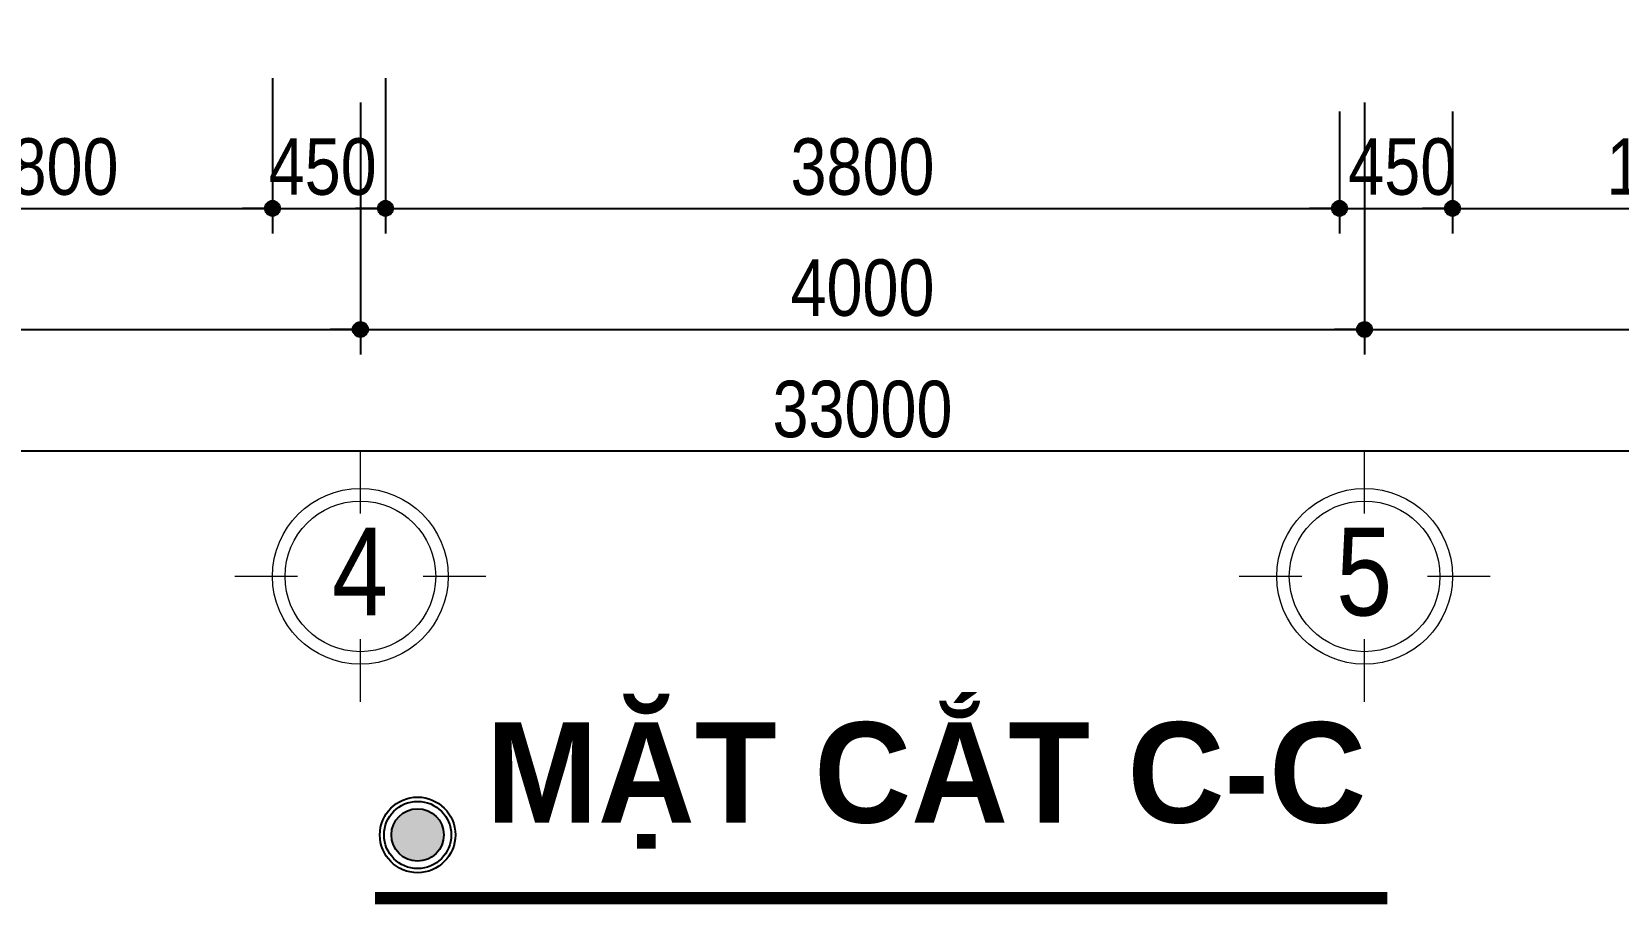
# Model space of a CAD drawing. Extents: x -79995 to 347433, y -157641 to 104789.
# Drawn here: x 90 to 6409, y -98403 to -94928 of the extents above; entities that cross this region are included whole.
import ezdxf
from ezdxf.enums import TextEntityAlignment as Align

# ---------------------------------------------------------------- set-up
doc = ezdxf.new("R2010")
doc.units = 0
doc.layers.get('DEFPOINTS').update_dxf_attribs({"linetype": 'CONTINUOUS'})
for name, color, linetype in [('DIM', 1, 'CONTINUOUS'), ('TAGS', 60, 'CONTINUOUS'), ('TEXT', 7, 'CONTINUOUS')]:
    doc.layers.add(name, color=color, linetype=linetype)
doc.layers.add('TEN TRUC', color=3, linetype='CONTINUOUS', lineweight=18)
doc.styles.add('HEL-CONDENSE', font='')
doc.styles.add('SWISS-CONDENSE', font='')
doc.styles.add('VNI-HELVE-CONDENSEN', font='')
doc.styles.get('HEL-CONDENSE').set_extended_font_data('VNI-Helve-Condense')
doc.styles.get('SWISS-CONDENSE').set_extended_font_data('VNI-Swiss-Condense')
doc.styles.get('VNI-HELVE-CONDENSEN').set_extended_font_data('VNI-Helve-Condense')
doc.dimstyles.new('D100', dxfattribs={"dimtxt": 225, "dimasz": 1.2, "dimexe": 100, "dimexo": 0, "dimgap": 50, "dimtad": 1, "dimdec": 0, "dimzin": 13, "dimdsep": 46, "dimtxsty": 'HEL-CONDENSE', "dimblk": 'D50', "dimcen": 0, "dimclrd": 1, "dimclre": 1, "dimclrt": 7, "dimadec": 0, "dimazin": 0, "dimtfac": 1, "dimtdec": 0, "dimtmove": 0, "dimatfit": 3, "dimldrblk": 'D50', "dimfxl": 1, "dimtolj": 1, "dimtzin": 13, "dimarcsym": 0})

# ---------------------------------------------------------------- blocks, each defined once
blk = doc.blocks.new('D50')
at = {"layer": 'DIM'}
blk.add_hatch(color=256, dxfattribs=at).paths.add_polyline_path([(25, 0, 1), (-25, 0, 1)])
blk.add_line((25, 0), (100, 0), dxfattribs=at)
blk.add_circle((0, 0), 25, dxfattribs=at)
blk = doc.blocks.new('*D1061')
at = {"layer": 'DEFPOINTS', "color": 0, "transparency": 16777216}
for p in [(-4101.5, -95209.6), (1398.5, -95209.6), (1398.5, -96113.6)]:
    blk.add_point(p, dxfattribs=at)
at = {"layer": 'DIM', "color": 1, "lineweight": -2, "transparency": 16777216}
for p, q in [((-4101.5, -95209.6), (-4101.5, -96213.6)), ((1398.5, -95209.6), (1398.5, -96213.6)), ((-4100.3, -96113.6), (1397.3, -96113.6))]:
    blk.add_line(p, q, dxfattribs=at)
at = {"layer": 'DIM', "color": 1, "lineweight": -2, "transparency": 16777216, "xscale": 1.199999999999999, "yscale": 1.199999999999999, "zscale": 1.199999999999999, "rotation": 180}
blk.add_blockref('D50', (-4101.5, -96113.6), dxfattribs=at)
at = {"layer": 'DIM', "color": 1, "lineweight": -2, "transparency": 16777216, "xscale": 1.199999999999999, "yscale": 1.199999999999999, "zscale": 1.199999999999999}
blk.add_blockref('D50', (1398.5, -96113.6), dxfattribs=at)
at = {"layer": 'DIM', "color": 7, "transparency": 16777216, "insert": (-1351.5, -95948.7), "char_height": 225, "attachment_point": 5, "style": 'HEL-CONDENSE'}
blk.add_mtext('\\A1;5500', dxfattribs=at)
blk = doc.blocks.new('*D1062')
at = {"layer": 'DEFPOINTS', "color": 0, "transparency": 16777216}
for p in [(1398.5, -95209.6), (5398.5, -95209.6), (5398.5, -96113.6)]:
    blk.add_point(p, dxfattribs=at)
at = {"layer": 'DIM', "color": 1, "lineweight": -2, "transparency": 16777216}
for p, q in [((1398.5, -95209.6), (1398.5, -96213.6)), ((5398.5, -95209.6), (5398.5, -96213.6)), ((1399.7, -96113.6), (5397.3, -96113.6))]:
    blk.add_line(p, q, dxfattribs=at)
at = {"layer": 'DIM', "color": 1, "lineweight": -2, "transparency": 16777216, "xscale": 1.199999999999999, "yscale": 1.199999999999999, "zscale": 1.199999999999999, "rotation": 180}
blk.add_blockref('D50', (1398.5, -96113.6), dxfattribs=at)
at = {"layer": 'DIM', "color": 1, "lineweight": -2, "transparency": 16777216, "xscale": 1.199999999999999, "yscale": 1.199999999999999, "zscale": 1.199999999999999}
blk.add_blockref('D50', (5398.5, -96113.6), dxfattribs=at)
at = {"layer": 'DIM', "color": 7, "transparency": 16777216, "insert": (3398.5, -95948.7), "char_height": 225, "attachment_point": 5, "style": 'HEL-CONDENSE'}
blk.add_mtext('\\A1;4000', dxfattribs=at)
blk = doc.blocks.new('*D1063')
at = {"layer": 'DEFPOINTS', "color": 0, "transparency": 16777216}
for p in [(5398.5, -95209.6), (10898.5, -95209.6), (10898.5, -96113.6)]:
    blk.add_point(p, dxfattribs=at)
at = {"layer": 'DIM', "color": 1, "lineweight": -2, "transparency": 16777216}
for p, q in [((5398.5, -95209.6), (5398.5, -96213.6)), ((10898.5, -95209.6), (10898.5, -96213.6)), ((5399.7, -96113.6), (10897.3, -96113.6))]:
    blk.add_line(p, q, dxfattribs=at)
at = {"layer": 'DIM', "color": 1, "lineweight": -2, "transparency": 16777216, "xscale": 1.199999999999999, "yscale": 1.199999999999999, "zscale": 1.199999999999999, "rotation": 180}
blk.add_blockref('D50', (5398.5, -96113.6), dxfattribs=at)
at = {"layer": 'DIM', "color": 1, "lineweight": -2, "transparency": 16777216, "xscale": 1.199999999999999, "yscale": 1.199999999999999, "zscale": 1.199999999999999}
blk.add_blockref('D50', (10898.5, -96113.6), dxfattribs=at)
at = {"layer": 'DIM', "color": 7, "transparency": 16777216, "insert": (8148.5, -95948.7), "char_height": 225, "attachment_point": 5, "style": 'HEL-CONDENSE'}
blk.add_mtext('\\A1;5500', dxfattribs=at)
blk = doc.blocks.new('*D1066')
at = {"layer": 'DEFPOINTS', "color": 0, "transparency": 16777216}
for p in [(-13101.5, -95209.6), (19898.5, -95209.6), (19898.5, -96597)]:
    blk.add_point(p, dxfattribs=at)
at = {"layer": 'DIM', "color": 1, "lineweight": -2, "transparency": 16777216}
for p, q in [((-13101.5, -95209.6), (-13101.5, -96697)), ((19898.5, -95209.6), (19898.5, -96697)), ((-13100.3, -96597), (19897.3, -96597))]:
    blk.add_line(p, q, dxfattribs=at)
at = {"layer": 'DIM', "color": 1, "lineweight": -2, "transparency": 16777216, "xscale": 1.199999999999999, "yscale": 1.199999999999999, "zscale": 1.199999999999999, "rotation": 180}
blk.add_blockref('D50', (-13101.5, -96597), dxfattribs=at)
at = {"layer": 'DIM', "color": 1, "lineweight": -2, "transparency": 16777216, "xscale": 1.199999999999999, "yscale": 1.199999999999999, "zscale": 1.199999999999999}
blk.add_blockref('D50', (19898.5, -96597), dxfattribs=at)
at = {"layer": 'DIM', "color": 7, "transparency": 16777216, "insert": (3398.5, -96432.1), "char_height": 225, "attachment_point": 5, "style": 'HEL-CONDENSE'}
blk.add_mtext('\\A1;33000', dxfattribs=at)
blk = doc.blocks.new('A$C206177D3')
at = {"layer": 'TEN TRUC', "ltscale": 1000}
for p, q in [((-36.6, 240.1), (-36.6, 490.1)), ((-286.6, -9.9), (-536.6, -9.9)), ((463.4, -9.9), (213.4, -9.9)), ((-36.6, -509.9), (-36.6, -259.9))]:
    blk.add_line(p, q, dxfattribs=at)
blk.add_circle((-36.6, -9.9), 350, dxfattribs=at)
at = {"layer": 'TEN TRUC', "color": 254, "ltscale": 1000}
blk.add_circle((-36.6, -9.9), 300, dxfattribs=at)
blk = doc.blocks.new('*D1263')
at = {"layer": 'DEFPOINTS', "color": 0, "linetype": 'Continuous', "transparency": 16777216}
for p in [(-751.5, -95113.3), (1048.5, -95113.3), (1048.5, -95631.5)]:
    blk.add_point(p, dxfattribs=at)
at = {"layer": 'DIM', "color": 1, "linetype": 'Continuous', "lineweight": -2, "transparency": 16777216}
for p, q in [((-751.5, -95113.3), (-751.5, -95731.5)), ((1048.5, -95113.3), (1048.5, -95731.5)), ((-750.3, -95631.5), (1047.3, -95631.5))]:
    blk.add_line(p, q, dxfattribs=at)
at = {"layer": 'DIM', "color": 1, "linetype": 'Continuous', "lineweight": -2, "transparency": 16777216, "xscale": 1.199999999999999, "yscale": 1.199999999999999, "zscale": 1.199999999999999, "rotation": 180}
blk.add_blockref('D50', (-751.5, -95631.5), dxfattribs=at)
at = {"layer": 'DIM', "color": 1, "linetype": 'Continuous', "lineweight": -2, "transparency": 16777216, "xscale": 1.199999999999999, "yscale": 1.199999999999999, "zscale": 1.199999999999999}
blk.add_blockref('D50', (1048.5, -95631.5), dxfattribs=at)
at = {"layer": 'DIM', "color": 7, "linetype": 'Continuous', "transparency": 16777216, "insert": (148.5, -95466.6), "char_height": 225, "attachment_point": 5, "style": 'HEL-CONDENSE'}
blk.add_mtext('\\A1;1800', dxfattribs=at)
blk = doc.blocks.new('*D1264')
at = {"layer": 'DEFPOINTS', "color": 0, "linetype": 'Continuous', "transparency": 16777216}
for p in [(1048.5, -95113.3), (1498.5, -95113.3), (1498.5, -95631.5)]:
    blk.add_point(p, dxfattribs=at)
at = {"layer": 'DIM', "color": 1, "linetype": 'Continuous', "lineweight": -2, "transparency": 16777216}
for p, q in [((1048.5, -95113.3), (1048.5, -95731.5)), ((1498.5, -95113.3), (1498.5, -95731.5)), ((1049.7, -95631.5), (1497.3, -95631.5))]:
    blk.add_line(p, q, dxfattribs=at)
at = {"layer": 'DIM', "color": 1, "linetype": 'Continuous', "lineweight": -2, "transparency": 16777216, "xscale": 1.199999999999999, "yscale": 1.199999999999999, "zscale": 1.199999999999999, "rotation": 180}
blk.add_blockref('D50', (1048.5, -95631.5), dxfattribs=at)
at = {"layer": 'DIM', "color": 1, "linetype": 'Continuous', "lineweight": -2, "transparency": 16777216, "xscale": 1.199999999999999, "yscale": 1.199999999999999, "zscale": 1.199999999999999}
blk.add_blockref('D50', (1498.5, -95631.5), dxfattribs=at)
at = {"layer": 'DIM', "color": 7, "linetype": 'Continuous', "transparency": 16777216, "insert": (1248.5, -95466.6), "char_height": 225, "attachment_point": 5, "style": 'HEL-CONDENSE'}
blk.add_mtext('\\A1;450', dxfattribs=at)
blk = doc.blocks.new('*D1265')
at = {"layer": 'DEFPOINTS', "color": 0, "linetype": 'Continuous', "transparency": 16777216}
for p in [(1498.5, -95113.3), (5298.5, -95245.6), (5298.5, -95631.5)]:
    blk.add_point(p, dxfattribs=at)
at = {"layer": 'DIM', "color": 1, "linetype": 'Continuous', "lineweight": -2, "transparency": 16777216}
for p, q in [((1498.5, -95113.3), (1498.5, -95731.5)), ((5298.5, -95245.6), (5298.5, -95731.5)), ((1499.7, -95631.5), (5297.3, -95631.5))]:
    blk.add_line(p, q, dxfattribs=at)
at = {"layer": 'DIM', "color": 1, "linetype": 'Continuous', "lineweight": -2, "transparency": 16777216, "xscale": 1.199999999999999, "yscale": 1.199999999999999, "zscale": 1.199999999999999, "rotation": 180}
blk.add_blockref('D50', (1498.5, -95631.5), dxfattribs=at)
at = {"layer": 'DIM', "color": 1, "linetype": 'Continuous', "lineweight": -2, "transparency": 16777216, "xscale": 1.199999999999999, "yscale": 1.199999999999999, "zscale": 1.199999999999999}
blk.add_blockref('D50', (5298.5, -95631.5), dxfattribs=at)
at = {"layer": 'DIM', "color": 7, "linetype": 'Continuous', "transparency": 16777216, "insert": (3398.5, -95466.6), "char_height": 225, "attachment_point": 5, "style": 'HEL-CONDENSE'}
blk.add_mtext('\\A1;3800', dxfattribs=at)
blk = doc.blocks.new('*D1266')
at = {"layer": 'DEFPOINTS', "color": 0, "linetype": 'Continuous', "transparency": 16777216}
for p in [(5298.5, -95245.6), (5748.5, -95245.6), (5748.5, -95631.5)]:
    blk.add_point(p, dxfattribs=at)
at = {"layer": 'DIM', "color": 1, "linetype": 'Continuous', "lineweight": -2, "transparency": 16777216}
for p, q in [((5298.5, -95245.6), (5298.5, -95731.5)), ((5748.5, -95245.6), (5748.5, -95731.5)), ((5299.7, -95631.5), (5747.3, -95631.5))]:
    blk.add_line(p, q, dxfattribs=at)
at = {"layer": 'DIM', "color": 1, "linetype": 'Continuous', "lineweight": -2, "transparency": 16777216, "xscale": 1.199999999999999, "yscale": 1.199999999999999, "zscale": 1.199999999999999, "rotation": 180}
blk.add_blockref('D50', (5298.5, -95631.5), dxfattribs=at)
at = {"layer": 'DIM', "color": 1, "linetype": 'Continuous', "lineweight": -2, "transparency": 16777216, "xscale": 1.199999999999999, "yscale": 1.199999999999999, "zscale": 1.199999999999999}
blk.add_blockref('D50', (5748.5, -95631.5), dxfattribs=at)
at = {"layer": 'DIM', "color": 7, "linetype": 'Continuous', "transparency": 16777216, "insert": (5548.5, -95466.6), "char_height": 225, "attachment_point": 5, "style": 'HEL-CONDENSE'}
blk.add_mtext('\\A1;450', dxfattribs=at)
blk = doc.blocks.new('*D1267')
at = {"layer": 'DEFPOINTS', "color": 0, "linetype": 'Continuous', "transparency": 16777216}
for p in [(7548.5, -94759.6), (5748.5, -95245.6), (7548.5, -95631.5)]:
    blk.add_point(p, dxfattribs=at)
at = {"layer": 'DIM', "color": 1, "linetype": 'Continuous', "lineweight": -2, "transparency": 16777216}
for p, q in [((7548.5, -94759.6), (7548.5, -95731.5)), ((5748.5, -95245.6), (5748.5, -95731.5)), ((5749.7, -95631.5), (7547.3, -95631.5))]:
    blk.add_line(p, q, dxfattribs=at)
at = {"layer": 'DIM', "color": 1, "linetype": 'Continuous', "lineweight": -2, "transparency": 16777216, "xscale": 1.199999999999999, "yscale": 1.199999999999999, "zscale": 1.199999999999999, "rotation": 180}
blk.add_blockref('D50', (5748.5, -95631.5), dxfattribs=at)
at = {"layer": 'DIM', "color": 1, "linetype": 'Continuous', "lineweight": -2, "transparency": 16777216, "xscale": 1.199999999999999, "yscale": 1.199999999999999, "zscale": 1.199999999999999}
blk.add_blockref('D50', (7548.5, -95631.5), dxfattribs=at)
at = {"layer": 'DIM', "color": 7, "linetype": 'Continuous', "transparency": 16777216, "insert": (6648.5, -95466.6), "char_height": 225, "attachment_point": 5, "style": 'HEL-CONDENSE'}
blk.add_mtext('\\A1;1800', dxfattribs=at)

msp = doc.modelspace()

# ---------------------------------------------------------------- hatches: boundary and pattern name
at = {"layer": 'DIM', "linetype": 'ByBlock'}
msp.add_hatch(color=1, dxfattribs=at).paths.add_polyline_path([(1731.077, -98126.777, 1), (1522.037, -98126.777, 1)])

# ---------------------------------------------------------------- linework, layer by layer
at = {"layer": 'TEXT', "color": 7, "linetype": 'ByBlock', "const_width": 48.75}
msp.add_lwpolyline([(5489.128, -98378.544), (2640.772, -98378.544), (5489.128, -98378.544), (1456.569, -98378.544)], dxfattribs=at)
at = {"layer": 'TEXT', "color": 7, "linetype": 'ByBlock'}
for radius in [150.491, 133.77, 104.52]:
    msp.add_circle((1626.557, -98126.777), radius, dxfattribs=at)

# ---------------------------------------------------------------- block references
at = {"layer": 'TAGS', "ltscale": 1000}
ref = msp.add_blockref('A$C206177D3', (1435.074, -97087.101), dxfattribs=at)
ref.add_attrib('A', '4', dxfattribs={"color": 7, "ltscale": 1000, "height": 350, "style": 'VNI-HELVE-CONDENSEN'}).set_placement((1396.77, -97252.739), align=Align.CENTER)
ref = msp.add_blockref('A$C206177D3', (5435.074, -97087.101), dxfattribs=at)
ref.add_attrib('A', '5', dxfattribs={"color": 7, "ltscale": 1000, "height": 350, "style": 'VNI-HELVE-CONDENSEN'}).set_placement((5396.77, -97252.739), align=Align.CENTER)

# ---------------------------------------------------------------- texts
at = {"layer": 'TEXT', "color": 7, "insert": (1898.987, -97677.945), "char_height": 400, "attachment_point": 1, "style": 'SWISS-CONDENSE'}
msp.add_mtext('{\\fVNI-Avo|b1|i0|c0|p2;MAËT CAÉT C-C}', dxfattribs=at)

# ---------------------------------------------------------------- dimensions: what is measured, and where the dimension line sits
at = {"layer": 'DIM', "linetype": 'Continuous'}
for base, p1, p2, picture, middle in [((7548.452, -95631.539), (5748.452, -95245.587), (7548.452, -94759.635), '*D1267', (6648.452, -95466.639)), ((1048.452, -95631.539), (-751.548, -95113.331), (1048.452, -95113.331), '*D1263', (148.452, -95466.639)), ((5298.452, -95631.539), (1498.452, -95113.331), (5298.452, -95245.587), '*D1265', (3398.452, -95466.639))]:
    dim = msp.add_linear_dim(base=base, p1=p1, p2=p2, dimstyle='D100', override={"dimtmove": 1}, dxfattribs=at)
    dim.commit()
    dim.dimension.update_dxf_attribs({"geometry": picture, "text_midpoint": middle})
for base, p1, p2, picture, middle in [((1498.452, -95631.539), (1048.452, -95113.331), (1498.452, -95113.331), '*D1264', (1248.452, -95631.539)), ((5748.452, -95631.539), (5298.452, -95245.587), (5748.452, -95245.587), '*D1266', (5548.452, -95631.539))]:
    dim = msp.add_linear_dim(base=base, p1=p1, p2=p2, dimstyle='D100', override={"dimtmove": 1}, dxfattribs=at)
    dim.commit()
    dim.dimension.update_dxf_attribs({"geometry": picture, "text_midpoint": middle, "dimtype": 160})
at = {"layer": 'DIM'}
dim = msp.add_aligned_dim(p1=(-13101.548, -95209.635), p2=(19898.452, -95209.635), distance=-1387.32, dimstyle='D100', dxfattribs=at)
dim.commit()
dim.dimension.update_dxf_attribs({"geometry": '*D1066', "text_midpoint": (3398.452, -96432.055)})
for base, p1, p2, picture, middle in [((1398.452, -96113.596), (-4101.548, -95209.635), (1398.452, -95209.635), '*D1061', (-1351.548, -95948.696)), ((5398.452, -96113.596), (1398.452, -95209.635), (5398.452, -95209.635), '*D1062', (3398.452, -95948.696)), ((10898.452, -96113.596), (5398.452, -95209.635), (10898.452, -95209.635), '*D1063', (8148.452, -95948.696))]:
    dim = msp.add_linear_dim(base=base, p1=p1, p2=p2, angle=180, dimstyle='D100', override={"dimtmove": 1}, dxfattribs=at)
    dim.commit()
    dim.dimension.update_dxf_attribs({"geometry": picture, "text_midpoint": middle})

doc.saveas('drawing.dxf')
